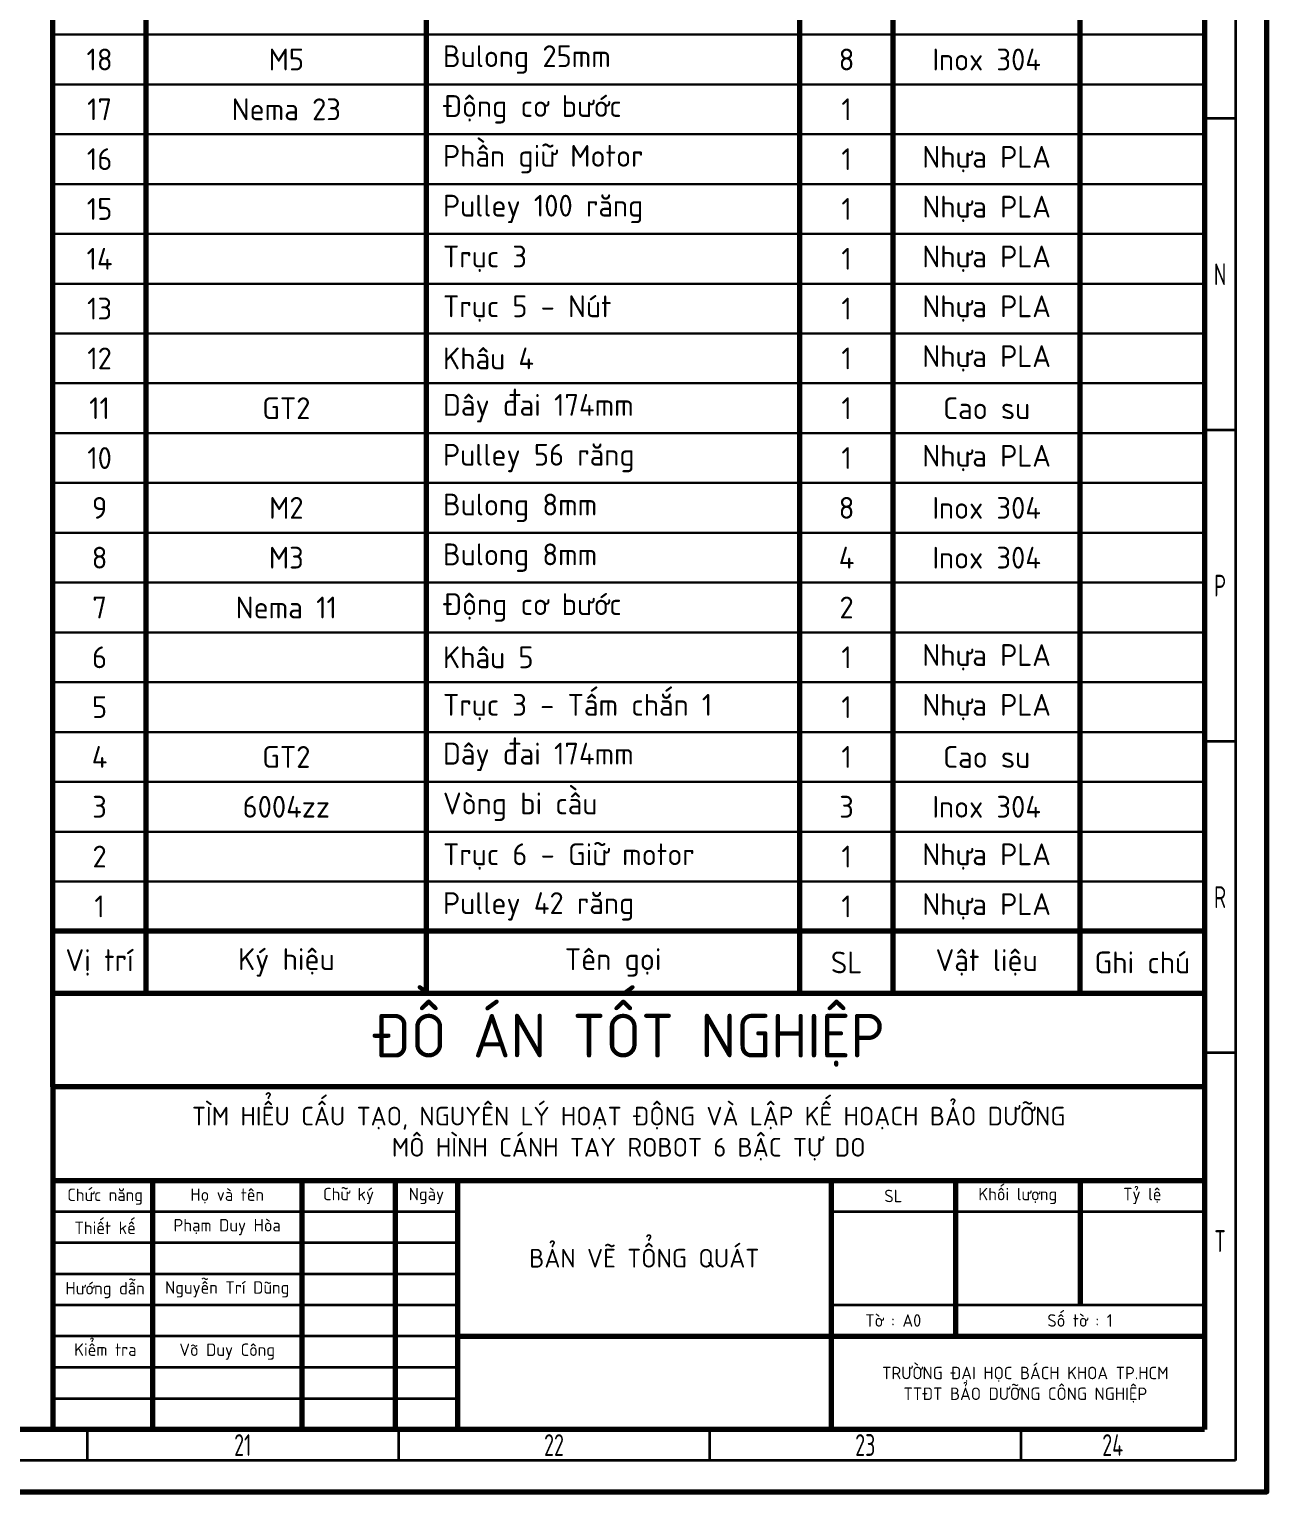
# Model space of a CAD drawing. Header units: millimetres. Extents: x -253 to 12701, y 1223 to 2077.
# Drawn here: x 736.8 to 935.6, y 1235.8 to 1470.6 of the extents above; entities that cross this region are included whole.
import ezdxf

# ---------------------------------------------------------------- set-up
doc = ezdxf.new("R2010")
doc.units = ezdxf.units.MM
for name, color, linetype, lineweight in [('0.3mm', 240, 'Continuous', 30), ('0.7mm', 7, 'Continuous', 70), ('Chu', 241, 'Continuous', 35), ('d', 7, 'Continuous', 35), ('Net 0.35', 20, 'Continuous', 35), ('Net 0.7', 7, 'Continuous', 70)]:
    doc.layers.add(name, color=color, linetype=linetype, lineweight=lineweight)
doc.styles.add('SLDTEXTSTYLE1', font='TXT', dxfattribs={"width": 0.7})
doc.styles.get("Standard").update_dxf_attribs({"font": 'arial.ttf'})

msp = doc.modelspace()

# ---------------------------------------------------------------- linework, layer by layer
at = {"layer": '0.3mm'}
for p, q in [((925.57, 1469.76), (740.57, 1469.76)), ((925.57, 1461.76), (740.57, 1461.76)), ((925.57, 1453.76), (740.57, 1453.76)), ((925.57, 1445.76), (740.57, 1445.76)), ((925.57, 1437.76), (740.57, 1437.76)), ((925.57, 1429.76), (740.57, 1429.76)), ((925.57, 1421.76), (740.57, 1421.76)), ((925.57, 1413.76), (740.57, 1413.76)), ((925.57, 1405.76), (740.57, 1405.76)), ((925.57, 1397.76), (740.57, 1397.76)), ((925.57, 1389.76), (740.57, 1389.76)), ((925.57, 1381.76), (740.57, 1381.76)), ((925.57, 1373.76), (740.57, 1373.76)), ((925.57, 1365.76), (740.57, 1365.76)), ((925.57, 1357.76), (740.57, 1357.76)), ((925.57, 1349.76), (740.57, 1349.76)), ((925.57, 1341.76), (740.57, 1341.76)), ((925.57, 1333.76), (740.57, 1333.76))]:
    msp.add_line(p, q, dxfattribs=at)
at = {"layer": '0.7mm'}
msp.add_line((925.57, 1325.76), (740.57, 1325.76), dxfattribs=at)
at = {"layer": 'd'}
msp.add_line((925.57, 1245.76), (925.57, 1357.76), dxfattribs=at)
at = {"layer": 'Net 0.35', "linetype": 'Continuous', "lineweight": 35}
for p, q in [((930.57, 2071.76), (930.57, 1240.76)), ((930.57, 1456.26), (925.57, 1456.26)), ((930.57, 1406.26), (925.57, 1406.26)), ((930.57, 1356.26), (925.57, 1356.26)), ((930.57, 1306.26), (925.57, 1306.26)), ((746.07, 1245.76), (746.07, 1240.76)), ((796.07, 1245.76), (796.07, 1240.76)), ((846.07, 1245.76), (846.07, 1240.76)), ((896.07, 1245.76), (896.07, 1240.76)), ((930.57, 1240.76), (-238.43, 1240.76))]:
    msp.add_line(p, q, dxfattribs=at)
at = {"layer": 'Net 0.35'}
for p, q in [((740.57, 1280.76), (805.57, 1280.76)), ((865.57, 1280.76), (925.57, 1280.76)), ((740.57, 1275.76), (805.57, 1275.76)), ((740.57, 1270.76), (805.57, 1270.76)), ((740.57, 1265.76), (805.57, 1265.76)), ((865.57, 1265.76), (925.57, 1265.76)), ((805.57, 1260.76), (740.57, 1260.76)), ((740.57, 1255.76), (805.57, 1255.76)), ((740.57, 1250.76), (805.57, 1250.76))]:
    msp.add_line(p, q, dxfattribs=at)
at = {"layer": 'Net 0.7', "linetype": 'Continuous', "lineweight": 70}
for p, q in [((925.57, 2066.76), (925.57, 1245.76)), ((925.57, 1245.76), (-233.43, 1245.76))]:
    msp.add_line(p, q, dxfattribs=at)
at = {"layer": 'Net 0.7'}
for p, q in [((740.57, 1315.76), (740.57, 1645.71)), ((755.57, 1315.76), (755.57, 1645.71)), ((800.57, 1315.76), (800.57, 1645.71)), ((860.57, 1315.76), (860.57, 1645.71)), ((875.57, 1315.76), (875.57, 1645.71)), ((905.57, 1315.76), (905.57, 1645.71)), ((740.57, 1300.76), (740.57, 1315.76)), ((925.57, 1315.76), (740.57, 1315.76)), ((740.57, 1300.76), (740.57, 1245.76)), ((925.57, 1300.76), (740.57, 1300.76)), ((740.57, 1285.76), (925.57, 1285.76)), ((756.57, 1285.76), (756.57, 1245.76)), ((780.57, 1285.76), (780.57, 1245.76)), ((795.57, 1285.76), (795.57, 1245.76)), ((805.57, 1285.76), (805.57, 1245.76)), ((865.57, 1285.76), (865.57, 1245.76)), ((885.57, 1285.76), (885.57, 1260.76)), ((905.57, 1285.76), (905.57, 1265.76)), ((805.57, 1260.76), (925.57, 1260.76))]:
    msp.add_line(p, q, dxfattribs=at)
msp.add_lwpolyline([(-253.43, 1235.76), (935.57, 1235.76), (935.57, 2076.76), (-253.43, 2076.76)], close=True, dxfattribs=at)

# ---------------------------------------------------------------- texts
at = {"layer": 'Chu', "char_height": 3.5, "attachment_point": 5, "style": 'SLDTEXTSTYLE1'}
for s, insert in [('{\\fTCVN 7284|b0|i0|c0|p34;N}', (928.07, 1431.26)), ('{\\fTCVN 7284|b0|i0|c0|p34;P}', (928.07, 1381.26)), ('{\\fTCVN 7284|b0|i0|c0|p34;R}', (928.07, 1331.26)), ('{\\fTCVN 7284|b0|i0|c0|p34;T}', (928.07, 1276.01)), ('{\\fTCVN 7284|b0|i0|c0|p34;21}', (771.07, 1243.26)), ('{\\fTCVN 7284|b0|i0|c0|p34;22}', (821.07, 1243.26)), ('{\\fTCVN 7284|b0|i0|c0|p34;23}', (871.07, 1243.26)), ('{\\fTCVN 7284|b0|i0|c0|p34;24}', (910.82, 1243.26))]:
    msp.add_mtext(s, dxfattribs=dict(at, insert=insert))
at = {"layer": 'Chu'}
for s, width, insert, char_height, attachment_point in [('{\\fTCVN 7284|b0|i0|c0|p34;ĐỒ ÁN TỐT NGHIỆP}', 128.173, (833.07, 1308.26), 7, 5), ('{\\fTCVN 7284|b0|i0|c0|p34;TÌM HIỂU CẤU TẠO, NGUYÊN LÝ HOẠT ĐỘNG VÀ LẬP KẾ HOẠCH BẢO DƯỠNG\\PMÔ HÌNH CÁNH TAY ROBOT 6 BẬC TỰ DO}', 181.4326, (833.07, 1293.26), 3, 5), ('\\pxqc;{\\fTCVN 7284|b0|i0|c0|p34;Chữ ký}', 18.9375, (788.07, 1283.26), 2, 5), ('\\pxqc;{\\fTCVN 7284|b0|i0|c0|p34;Khối lượng}', 45.2329, (895.57, 1283.26), 2, 5), ('\\pxqc;{\\fTCVN 7284|b0|i0|c0|p34;Tỷ lệ}', 45.2329, (915.57, 1283.26), 2, 5), ('{\\fTCVN 7284|b0|i0|c0|p34;Chức năng}', 18.9375, (748.96, 1283.14), 2, 5), ('\\pxqc;{\\fTCVN 7284|b0|i0|c0|p34;Họ và tên}', 45.2329, (768.57, 1283.26), 2, 5), ('\\pxqc;{\\fTCVN 7284|b0|i0|c0|p34;Ngày}', 18.9375, (800.57, 1283.26), 2, 5), ('\\pxqc;{\\fTCVN 7284|b0|i0|c0|p34;SL}', 45.2329, (875.57, 1283.26), 2, 5), ('\\pxqc;{\\fTCVN 7284|b0|i0|c0|p34;Thiết kế}', 18.9375, (748.96, 1278.14), 2, 5), ('\\pxqc;{\\fTCVN 7284|b0|i0|c0|p34;Phạm Duy Hòa}', 45.2329, (768.57, 1278.26), 2, 5), ('{\\fTCVN 7284|b0|i0|c0|p34;BẢN VẼ TỔNG QUÁT}', 51.3461, (835.57, 1273.26), 3, 5), ('\\pxqc;{\\fTCVN 7284|b0|i0|c0|p34;Hướng dẫn}', 18.9375, (748.96, 1268.14), 2, 5), ('\\pxqc;{\\fTCVN 7284|b0|i0|c0|p34;Nguyễn Trí Dũng}', 45.2329, (768.57, 1268.26), 2, 5), ('\\pxqc;{\\fTCVN 7284|b0|i0|c0|p34;Tờ : A0}', 45.2329, (875.57, 1263.26), 2, 5), ('\\pxqc;{\\fTCVN 7284|b0|i0|c0|p34;Số tờ : 1}', 45.2329, (905.57, 1263.26), 2, 5), ('\\pxqc;{\\fTCVN 7284|b0|i0|c0|p34;Kiểm tra}', 18.9375, (739.53, 1258.58), 2, 4), ('\\pxqc;{\\fTCVN 7284|b0|i0|c0|p34;Võ Duy Công}', 45.2329, (768.57, 1258.26), 2, 5), ('{\\fTCVN 7284|b0|i0|c0|p34;TRƯỜNG ĐẠI HỌC BÁCH KHOA TP.HCM\\PTTĐT BẢO DƯỠNG CÔNG NGHIỆP}', 73.3531, (896.79, 1252.95), 2, 5)]:
    msp.add_mtext_dynamic_manual_height_columns(s, width=width, gutter_width=156.61, heights=[0], dxfattribs=dict(at, insert=insert, char_height=char_height, attachment_point=attachment_point))
at = {"layer": 'Net 0.7', "lineweight": 211, "char_height": 3.5, "attachment_point": 5}
for s, width, insert in [('\\pxql;{\\fTCVN 7284|b0|i0|c0|p34;Bulong 25mm}', 56.7321, (831.6, 1465.76)), ('{\\fTCVN 7284|b0|i0|c0|p34;18}', 37.6512, (748.07, 1465.76)), ('{\\fTCVN 7284|b0|i0|c0|p34;M5}', 32.1218, (778.07, 1465.76)), ('{\\fTCVN 7284|b0|i0|c0|p34;8}', 37.6512, (868.07, 1465.76)), ('{\\fTCVN 7284|b0|i0|c0|p34;Inox 304}', 37.6512, (890.57, 1465.76)), ('{\\fTCVN 7284|b0|i0|c0|p34;17}', 37.6512, (748.07, 1457.76)), ('{\\fTCVN 7284|b0|i0|c0|p34;Nema 23}', 32.1218, (778.07, 1457.76)), ('\\pxql;{\\fTCVN 7284|b0|i0|c0|p34;Động cơ bước}', 56.7321, (831.6, 1457.76)), ('{\\fTCVN 7284|b0|i0|c0|p34;1}', 37.6512, (868.07, 1457.76)), ('{\\fTCVN 7284|b0|i0|c0|p34;16}', 37.6512, (748.07, 1449.76)), ('\\pxql;{\\fTCVN 7284|b0|i0|c0|p34;Phần giữ Motor}', 56.7321, (831.6, 1449.76)), ('{\\fTCVN 7284|b0|i0|c0|p34;1}', 37.6512, (868.07, 1449.76)), ('{\\fTCVN 7284|b0|i0|c0|p34;Nhựa PLA}', 37.6512, (890.57, 1449.76)), ('{\\fTCVN 7284|b0|i0|c0|p34;15}', 37.6512, (748.07, 1441.76)), ('\\pxql;{\\fTCVN 7284|b0|i0|c0|p34;Pulley 100 răng}', 56.7321, (831.6, 1441.76)), ('{\\fTCVN 7284|b0|i0|c0|p34;1}', 37.6512, (868.07, 1441.76)), ('{\\fTCVN 7284|b0|i0|c0|p34;Nhựa PLA}', 37.6512, (890.57, 1441.76)), ('{\\fTCVN 7284|b0|i0|c0|p34;14}', 37.6512, (748.07, 1433.76)), ('\\pxql;{\\fTCVN 7284|b0|i0|c0|p34;Trục 3}', 56.7321, (831.6, 1433.76)), ('{\\fTCVN 7284|b0|i0|c0|p34;1}', 37.6512, (868.07, 1433.76)), ('{\\fTCVN 7284|b0|i0|c0|p34;Nhựa PLA}', 37.6512, (890.57, 1433.76)), ('{\\fTCVN 7284|b0|i0|c0|p34;13}', 37.6512, (748.07, 1425.76)), ('\\pxql;{\\fTCVN 7284|b0|i0|c0|p34;Trục 5 - Nút}', 56.7321, (831.6, 1425.76)), ('{\\fTCVN 7284|b0|i0|c0|p34;1}', 37.6512, (868.07, 1425.76)), ('{\\fTCVN 7284|b0|i0|c0|p34;Nhựa PLA}', 37.6512, (890.57, 1425.76)), ('{\\fTCVN 7284|b0|i0|c0|p34;12}', 37.6512, (748.07, 1417.76)), ('\\pxql;{\\fTCVN 7284|b0|i0|c0|p34;Khâu 4}', 56.7321, (831.6, 1417.76)), ('{\\fTCVN 7284|b0|i0|c0|p34;1}', 37.6512, (868.07, 1417.76)), ('{\\fTCVN 7284|b0|i0|c0|p34;Nhựa PLA}', 37.6512, (890.57, 1417.76)), ('{\\fTCVN 7284|b0|i0|c0|p34;GT2}', 32.1218, (778.07, 1409.76)), ('\\pxql;{\\fTCVN 7284|b0|i0|c0|p34;Dây đai 174mm}', 56.7321, (831.6, 1409.76)), ('{\\fTCVN 7284|b0|i0|c0|p34;Cao su}', 37.6512, (890.57, 1409.76)), ('{\\fTCVN 7284|b0|i0|c0|p34;11}', 37.6512, (748.07, 1409.76)), ('{\\fTCVN 7284|b0|i0|c0|p34;1}', 37.6512, (868.07, 1409.76)), ('{\\fTCVN 7284|b0|i0|c0|p34;10}', 37.6512, (748.07, 1401.76)), ('\\pxql;{\\fTCVN 7284|b0|i0|c0|p34;Pulley 56 răng}', 56.7321, (831.6, 1401.76)), ('{\\fTCVN 7284|b0|i0|c0|p34;1}', 37.6512, (868.07, 1401.76)), ('{\\fTCVN 7284|b0|i0|c0|p34;Nhựa PLA}', 37.6512, (890.57, 1401.76)), ('{\\fTCVN 7284|b0|i0|c0|p34;9}', 37.6512, (748.07, 1393.76)), ('{\\fTCVN 7284|b0|i0|c0|p34;M2}', 32.1218, (778.07, 1393.76)), ('\\pxql;{\\fTCVN 7284|b0|i0|c0|p34;Bulong 8mm}', 56.7321, (831.6, 1393.76)), ('{\\fTCVN 7284|b0|i0|c0|p34;8}', 37.6512, (868.07, 1393.76)), ('{\\fTCVN 7284|b0|i0|c0|p34;Inox 304}', 37.6512, (890.57, 1393.76)), ('\\pxql;{\\fTCVN 7284|b0|i0|c0|p34;Bulong 8mm}', 56.7321, (831.6, 1385.76)), ('{\\fTCVN 7284|b0|i0|c0|p34;8}', 37.6512, (748.07, 1385.76)), ('{\\fTCVN 7284|b0|i0|c0|p34;M3}', 32.1218, (778.07, 1385.76)), ('{\\fTCVN 7284|b0|i0|c0|p34;4}', 37.6512, (868.07, 1385.76)), ('{\\fTCVN 7284|b0|i0|c0|p34;Inox 304}', 37.6512, (890.57, 1385.76)), ('{\\fTCVN 7284|b0|i0|c0|p34;7}', 37.6512, (748.07, 1377.76)), ('{\\fTCVN 7284|b0|i0|c0|p34;Nema 11}', 32.1218, (778.07, 1377.76)), ('\\pxql;{\\fTCVN 7284|b0|i0|c0|p34;Động cơ bước}', 56.7321, (831.6, 1377.76)), ('{\\fTCVN 7284|b0|i0|c0|p34;2}', 37.6512, (868.07, 1377.76)), ('{\\fTCVN 7284|b0|i0|c0|p34;Nhựa PLA}', 37.6512, (890.57, 1369.76)), ('{\\fTCVN 7284|b0|i0|c0|p34;6}', 37.6512, (748.07, 1369.76)), ('\\pxql;{\\fTCVN 7284|b0|i0|c0|p34;Khâu 5}', 56.7321, (831.6, 1369.76)), ('{\\fTCVN 7284|b0|i0|c0|p34;1}', 37.6512, (868.07, 1369.76)), ('\\pxql;{\\fTCVN 7284|b0|i0|c0|p34;Trục 3 - Tấm chắn 1}', 56.7321, (831.6, 1361.76)), ('{\\fTCVN 7284|b0|i0|c0|p34;5}', 37.6512, (748.07, 1361.76)), ('{\\fTCVN 7284|b0|i0|c0|p34;1}', 37.6512, (868.07, 1361.76)), ('{\\fTCVN 7284|b0|i0|c0|p34;Nhựa PLA}', 37.6512, (890.57, 1361.76)), ('{\\fTCVN 7284|b0|i0|c0|p34;4}', 37.6512, (748.07, 1353.76)), ('{\\fTCVN 7284|b0|i0|c0|p34;GT2}', 32.1218, (778.07, 1353.76)), ('\\pxql;{\\fTCVN 7284|b0|i0|c0|p34;Dây đai 174mm}', 56.7321, (831.6, 1353.76)), ('{\\fTCVN 7284|b0|i0|c0|p34;1}', 37.6512, (868.07, 1353.76)), ('{\\fTCVN 7284|b0|i0|c0|p34;Cao su}', 37.6512, (890.57, 1353.76)), ('\\pxql;{\\fTCVN 7284|b0|i0|c0|p34;Vòng bi cầu}', 56.7321, (831.6, 1345.76)), ('{\\fTCVN 7284|b0|i0|c0|p34;3}', 37.6512, (748.07, 1345.76)), ('{\\fTCVN 7284|b0|i0|c0|p34;6004zz}', 32.1218, (778.07, 1345.76)), ('{\\fTCVN 7284|b0|i0|c0|p34;3}', 37.6512, (868.07, 1345.76)), ('{\\fTCVN 7284|b0|i0|c0|p34;Inox 304}', 37.6512, (890.57, 1345.76)), ('{\\fTCVN 7284|b0|i0|c0|p34;2}', 37.6512, (748.07, 1337.76)), ('\\pxql;{\\fTCVN 7284|b0|i0|c0|p34;Trục 6 - Giữ motor}', 56.7321, (831.6, 1337.76)), ('{\\fTCVN 7284|b0|i0|c0|p34;1}', 37.6512, (868.07, 1337.76)), ('{\\fTCVN 7284|b0|i0|c0|p34;Nhựa PLA}', 37.6512, (890.57, 1337.76)), ('\\pxql;{\\fTCVN 7284|b0|i0|c0|p34;Pulley 42 răng}', 56.7321, (831.6, 1329.76)), ('{\\fTCVN 7284|b0|i0|c0|p34;Nhựa PLA}', 37.6512, (890.57, 1329.76)), ('{\\fTCVN 7284|b0|i0|c0|p34;1}', 37.6512, (748.07, 1329.76)), ('{\\fTCVN 7284|b0|i0|c0|p34;1}', 37.6512, (868.07, 1329.76)), ('{\\fTCVN 7284|b0|i0|c0|p34;Vị trí}', 37.6512, (748.07, 1320.76)), ('{\\fTCVN 7284|b0|i0|c0|p34;Ký hiệu}', 32.1218, (778.07, 1320.76)), ('{\\fTCVN 7284|b0|i0|c0|p34;Tên gọi}', 102.6967, (830.57, 1320.76)), ('{\\fTCVN 7284|b0|i0|c0|p34;SL}', 55.1419, (868.07, 1320.76)), ('{\\fTCVN 7284|b0|i0|c0|p34;Vật liệu}', 82.4959, (890.57, 1320.76)), ('{\\fTCVN 7284|b0|i0|c0|p34;Ghi chú}', 82.4959, (915.57, 1320.76))]:
    msp.add_mtext_dynamic_manual_height_columns(s, width=width, gutter_width=12.5, heights=[0], dxfattribs=dict(at, insert=insert))

doc.saveas('drawing.dxf')
